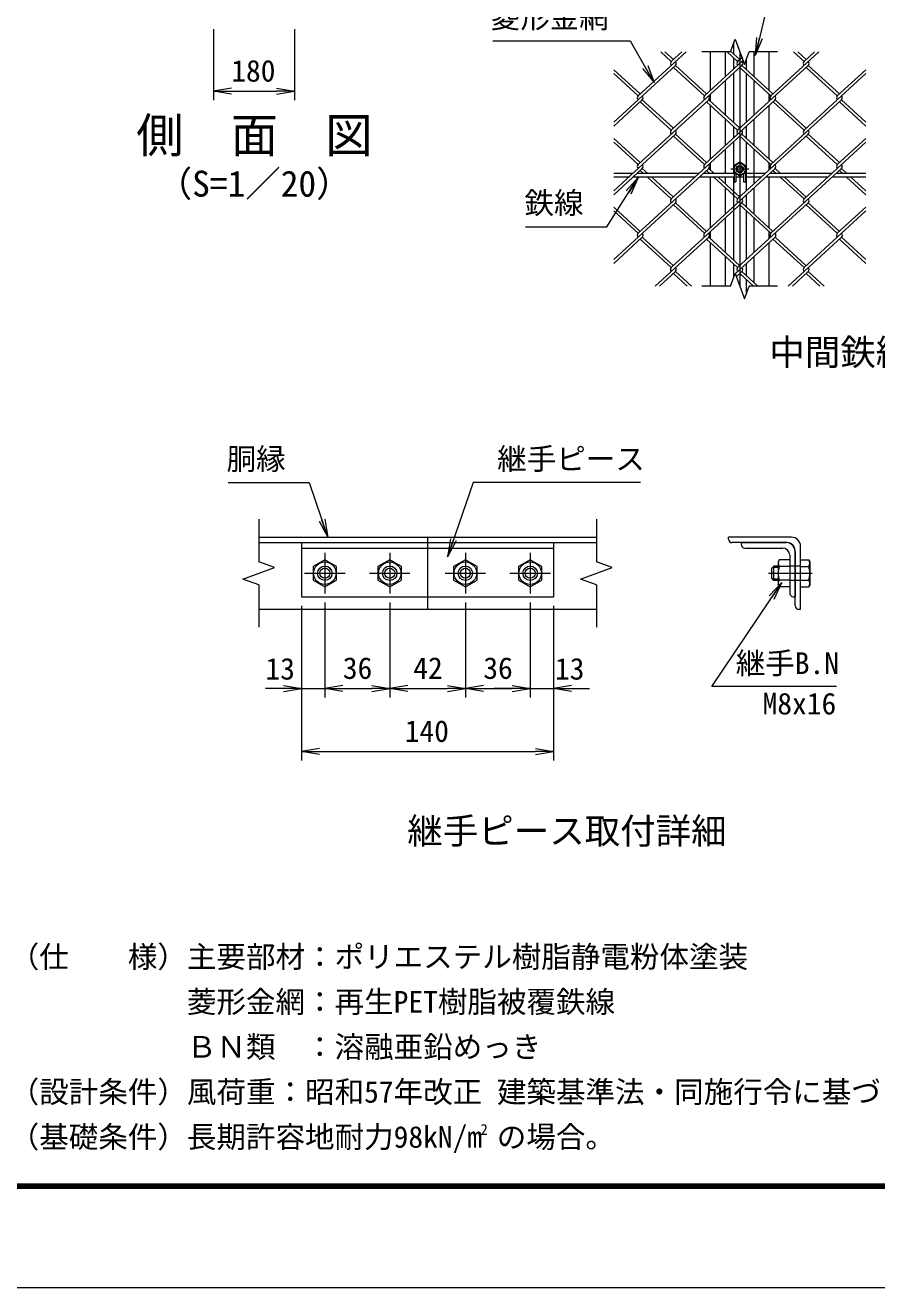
# Model space of a CAD drawing. Units: millimetres, scale not verified, with parts at other scales. Extents: x -4200 to 4200, y -2970 to 2970.
# Drawn here: x -298 to 1593, y -2970 to -167 of the extents above; entities that cross this region are included whole.
import ezdxf
from ezdxf.enums import TextEntityAlignment as Align

# ---------------------------------------------------------------- set-up
doc = ezdxf.new("R2010")
doc.units = ezdxf.units.MM
doc.header["$LTSCALE"] = 20
doc.linetypes.add('DASHED', pattern=[7.5, 6, -1.5])
doc.linetypes.add('USER1', pattern=[50.8, 31.75, -6.35, 6.35, -6.35])
for name, color, linetype, lineweight in [('0-0_D-STR1', 1, 'Continuous', 18), ('0-1_D-BMK', 2, 'USER1', 13), ('0-2_D-STR-DIM', 7, 'Continuous', 9), ('0-3_D-STR3', 3, 'Continuous', 13), ('0-7_D-STR-TXT', 7, 'Continuous', 9), ('0-8_0', 7, 'Continuous', 9), ('0-A_D-STR2', 7, 'Continuous', 9), ('0-B_D-TTL', 7, 'Continuous', 9)]:
    doc.layers.add(name, color=color, linetype=linetype, lineweight=lineweight)
doc.layers.add('0-9_D-TTL-TXT', color=7, linetype='Continuous')
doc.styles.add('ＭＳ ゴシック', font='')
doc.styles.get('ＭＳ ゴシック').set_extended_font_data('MS Gothic')

# ---------------------------------------------------------------- blocks, each defined once
blk = doc.blocks.new('_Open')
at = {"layer": '0-8_0'}
blk.add_line((-20, 3.33), (0, 0), dxfattribs=at)
blk.add_lwpolyline([(-20, -3.33), (0, 0), (-20, 0)], dxfattribs=at)

msp = doc.modelspace()

# ---------------------------------------------------------------- linework, layer by layer
at = {"layer": '0-0_D-STR1'}
for p, q in [((1274.93, -208.46), (1274.93, -230.63)), ((1223.93, -311.7), (1223.93, -226.38)), ((1256.93, -281.46), (1256.93, -226.38)), ((1274.93, -239.31), (1274.93, -264.97)), ((1302.93, -244.29), (1302.93, -264.97)), ((1320.93, -281.46), (1320.93, -226.38)), ((1353.93, -311.7), (1353.93, -226.38)), ((1274.93, -273.65), (1274.93, -383.11)), ((1302.93, -273.65), (1302.93, -383.11)), ((1256.93, -366.62), (1256.93, -290.14)), ((1320.93, -366.62), (1320.93, -290.14)), ((1223.93, -336.38), (1223.93, -320.38)), ((1353.93, -336.38), (1353.93, -320.38)), ((1223.93, -464.18), (1223.93, -345.06)), ((1353.93, -464.18), (1353.93, -345.06)), ((1256.93, -433.94), (1256.93, -375.3)), ((1274.93, -391.79), (1274.93, -417.45)), ((1302.93, -391.79), (1302.93, -417.45)), ((1320.93, -433.94), (1320.93, -375.3)), ((1256.93, -496.38), (1256.93, -442.62)), ((1274.93, -426.13), (1274.93, -496.38)), ((1302.93, -426.13), (1302.93, -535.59)), ((1320.93, -519.1), (1320.93, -442.62)), ((1223.93, -488.86), (1223.93, -472.86)), ((1353.93, -488.86), (1353.93, -472.86)), ((1223.93, -616.66), (1223.93, -504.38)), ((1256.93, -519.1), (1256.93, -504.38)), ((1274.93, -504.38), (1274.93, -688.07)), ((1353.93, -616.66), (1353.93, -504.38)), ((1256.93, -586.42), (1256.93, -527.78)), ((1320.93, -586.42), (1320.93, -527.78)), ((1302.93, -544.27), (1302.93, -569.93)), ((1302.93, -578.61), (1302.93, -688.07)), ((1256.93, -671.58), (1256.93, -595.1)), ((1320.93, -671.58), (1320.93, -595.1)), ((1223.93, -641.34), (1223.93, -625.34)), ((1353.93, -641.34), (1353.93, -625.34)), ((1223.93, -746.38), (1223.93, -650.02)), ((1353.93, -746.38), (1353.93, -650.02)), ((1256.93, -746.38), (1256.93, -680.26)), ((1274.93, -696.75), (1274.93, -728.46)), ((1302.93, -696.75), (1302.93, -722.41)), ((1320.93, -738.9), (1320.93, -680.26)), ((1302.93, -731.09), (1302.93, -764.29)), ((220.51, -1303.73), (970.51, -1303.73)), ((220.51, -1315.73), (970.51, -1315.73)), ((595.51, -1303.73), (595.51, -1315.73)), ((1403.86, -1303.73), (1263.86, -1303.73)), ((1263.86, -1307.73), (1263.86, -1303.73)), ((1393.86, -1315.73), (1271.86, -1315.73)), ((1411.86, -1455.73), (1411.86, -1333.73)), ((1423.86, -1463.73), (1423.86, -1323.73)), ((595.51, -1435.73), (595.51, -1463.73)), ((220.51, -1463.73), (970.51, -1463.73)), ((1419.86, -1463.73), (1423.86, -1463.73))]:
    msp.add_line(p, q, dxfattribs=at)
at = {"layer": '0-0_D-STR1', "color": 4, "linetype": 'DASHED', "lineweight": 13}
msp.add_line((595.51, -1315.73), (595.51, -1435.73), dxfattribs=at)
at = {"layer": '0-0_D-STR1'}
for centre, radius, start, end in [((1271.86, -1307.73), 8, 180, 270), ((1393.86, -1333.73), 18, 0, 90), ((1403.86, -1323.73), 20, 0, 90), ((1419.86, -1455.73), 8, 180, 270)]:
    msp.add_arc(centre, radius, start, end, dxfattribs=at)
at = {"layer": '0-1_D-BMK'}
for p, q in [((1288.93, -226.38), (1288.93, -746.38)), ((1308.93, -486.38), (1268.93, -486.38)), ((367.51, -1338.73), (367.51, -1428.73)), ((511.51, -1338.73), (511.51, -1428.73)), ((679.51, -1338.73), (679.51, -1428.73)), ((823.51, -1338.73), (823.51, -1428.73)), ((322.51, -1383.73), (412.51, -1383.73)), ((466.51, -1383.73), (556.51, -1383.73)), ((634.51, -1383.73), (724.51, -1383.73)), ((778.51, -1383.73), (868.51, -1383.73)), ((1353.06, -1383.73), (1449.86, -1383.73))]:
    msp.add_line(p, q, dxfattribs=at)
at = {"layer": '0-2_D-STR-DIM'}
for p, q in [((120.32, -176.08), (120.32, -333.4)), ((300.32, -176.08), (300.32, -333.4)), ((1268.41, -226.38), (1204.93, -226.38)), ((1372.93, -226.38), (1309.46, -226.38)), ((160.32, -313.4), (260.32, -313.4)), ((1268.41, -746.38), (1204.93, -746.38)), ((1372.93, -746.38), (1309.46, -746.38)), ((220.51, -1263.73), (220.51, -1358.08)), ((970.51, -1263.73), (970.51, -1358.08)), ((935.27, -1396.56), (1005.74, -1370.91)), ((1005.74, -1370.91), (970.51, -1358.08)), ((970.51, -1409.38), (935.27, -1396.56)), ((220.51, -1409.38), (220.51, -1503.73)), ((970.51, -1409.38), (970.51, -1503.73)), ((315.51, -1455.73), (315.51, -1799.45)), ((315.51, -1455.73), (315.51, -1659.45)), ((367.51, -1448.73), (367.51, -1659.45)), ((367.51, -1448.73), (367.51, -1659.45)), ((511.51, -1448.73), (511.51, -1659.45)), ((511.51, -1448.73), (511.51, -1659.45)), ((679.51, -1448.73), (679.51, -1659.45)), ((679.51, -1448.73), (679.51, -1659.45)), ((823.51, -1448.73), (823.51, -1659.45)), ((823.51, -1448.73), (823.51, -1659.45)), ((875.51, -1455.73), (875.51, -1799.45)), ((875.51, -1455.73), (875.51, -1659.45)), ((275.51, -1639.45), (235.51, -1639.45)), ((315.51, -1639.45), (367.51, -1639.45)), ((407.51, -1639.45), (471.51, -1639.45)), ((407.51, -1639.45), (447.51, -1639.45)), ((551.51, -1639.45), (639.51, -1639.45)), ((719.51, -1639.45), (783.51, -1639.45)), ((783.51, -1639.45), (743.51, -1639.45)), ((823.51, -1639.45), (875.51, -1639.45)), ((915.51, -1639.45), (955.51, -1639.45)), ((355.51, -1779.45), (835.51, -1779.45))]:
    msp.add_line(p, q, dxfattribs=at)
for points in [[(1268.41, -226.38), (1278.67, -198.19), (1299.2, -254.57), (1309.46, -226.38)], [(1268.41, -746.38), (1278.67, -718.19), (1299.2, -774.57), (1309.46, -746.38)], [(220.51, -1409.38), (185.27, -1396.56), (255.74, -1370.91), (220.51, -1358.08)]]:
    msp.add_lwpolyline(points, dxfattribs=at)
at = {"layer": '0-3_D-STR3'}
for p, q in [((1288.93, -471.37), (1275.93, -478.87)), ((1301.93, -478.87), (1288.93, -471.37)), ((1050.82, -496.38), (1008.93, -496.38)), ((1042.09, -504.38), (1008.93, -504.38)), ((1189.54, -504.38), (1051.56, -504.38)), ((1198.27, -496.38), (1060.29, -496.38)), ((1276.43, -504.38), (1199.02, -504.38)), ((1276.43, -496.38), (1207.75, -496.38)), ((1275.93, -478.87), (1275.93, -493.88)), ((1275.93, -493.88), (1288.93, -501.39)), ((1276.43, -494.17), (1276.43, -514.38)), ((1280.43, -496.48), (1280.43, -514.38)), ((1297.43, -504.38), (1280.43, -504.38)), ((1288.93, -501.39), (1301.93, -493.88)), ((1297.43, -496.48), (1297.43, -514.38)), ((1301.43, -494.17), (1301.43, -514.38)), ((1345.73, -496.38), (1301.43, -496.38)), ((1337, -504.38), (1301.43, -504.38)), ((1301.93, -493.88), (1301.93, -478.87)), ((1484.45, -504.38), (1346.47, -504.38)), ((1493.18, -496.38), (1355.2, -496.38)), ((1568.93, -504.38), (1493.93, -504.38)), ((1568.93, -496.38), (1502.66, -496.38)), ((1276.43, -514.38), (1280.43, -514.38)), ((1297.43, -514.38), (1301.43, -514.38)), ((315.51, -1315.73), (875.51, -1315.73)), ((315.51, -1315.73), (315.51, -1435.73)), ((875.51, -1315.73), (875.51, -1435.73)), ((1291.86, -1315.73), (1291.86, -1319.73)), ((1291.86, -1315.73), (1391.86, -1315.73)), ((315.51, -1327.73), (875.51, -1327.73)), ((1299.86, -1327.73), (1383.86, -1327.73)), ((1399.86, -1343.73), (1399.86, -1427.73)), ((1411.86, -1335.73), (1411.86, -1435.73)), ((367.51, -1353.71), (341.51, -1368.72)), ((341.51, -1368.72), (341.51, -1398.74)), ((393.51, -1368.72), (367.51, -1353.71)), ((393.51, -1398.74), (393.51, -1368.72)), ((511.51, -1353.71), (485.51, -1368.72)), ((485.51, -1368.72), (485.51, -1398.74)), ((537.51, -1368.72), (511.51, -1353.71)), ((537.51, -1398.74), (537.51, -1368.72)), ((679.51, -1353.71), (653.51, -1368.72)), ((653.51, -1368.72), (653.51, -1398.74)), ((705.51, -1368.72), (679.51, -1353.71)), ((705.51, -1398.74), (705.51, -1368.72)), ((823.51, -1353.71), (797.51, -1368.72)), ((797.51, -1368.72), (797.51, -1398.74)), ((849.51, -1368.72), (823.51, -1353.71)), ((849.51, -1398.74), (849.51, -1368.72)), ((1359.86, -1394.93), (1359.86, -1372.53)), ((1373.86, -1370.73), (1361.66, -1370.73)), ((1373.86, -1367.73), (1364.66, -1367.73)), ((1373.86, -1358.73), (1373.86, -1408.73)), ((1399.86, -1368.72), (1376.76, -1368.72)), ((1399.86, -1353.71), (1399.86, -1413.76)), ((1423.86, -1367.73), (1399.86, -1367.73)), ((1423.86, -1413.76), (1423.86, -1353.71)), ((1423.86, -1353.71), (1442.28, -1353.71)), ((1423.86, -1368.72), (1442.28, -1368.72)), ((1445.06, -1358.53), (1442.28, -1353.71)), ((1445.06, -1408.93), (1445.06, -1358.53)), ((341.51, -1398.74), (367.51, -1413.76)), ((367.51, -1413.76), (393.51, -1398.74)), ((485.51, -1398.74), (511.51, -1413.76)), ((511.51, -1413.76), (537.51, -1398.74)), ((653.51, -1398.74), (679.51, -1413.76)), ((679.51, -1413.76), (705.51, -1398.74)), ((797.51, -1398.74), (823.51, -1413.76)), ((823.51, -1413.76), (849.51, -1398.74)), ((1364.66, -1399.73), (1359.86, -1394.93)), ((1373.86, -1396.73), (1361.66, -1396.73)), ((1373.86, -1399.73), (1364.66, -1399.73)), ((1399.86, -1398.74), (1376.76, -1398.74)), ((1423.86, -1399.73), (1399.86, -1399.73)), ((1423.86, -1398.74), (1442.28, -1398.74)), ((1423.86, -1413.76), (1442.28, -1413.76)), ((1445.06, -1408.93), (1442.28, -1413.76)), ((315.51, -1435.73), (875.51, -1435.73)), ((1407.86, -1435.73), (1411.86, -1435.73))]:
    msp.add_line(p, q, dxfattribs=at)
for points in [[(1364.66, -1399.73), (1364.66, -1367.73), (1359.86, -1372.53)], [(1399.86, -1353.71), (1376.76, -1353.71), (1373.86, -1358.73)], [(1399.86, -1413.76), (1376.76, -1413.76), (1373.86, -1408.73)]]:
    msp.add_lwpolyline(points, dxfattribs=at)
for centre, radius in [((1288.93, -486.38), 12.5), ((1288.93, -486.38), 8), ((1288.93, -486.38), 5.6), ((367.51, -1383.73), 25), ((367.51, -1383.73), 16), ((367.51, -1383.73), 11.2), ((511.51, -1383.73), 25), ((511.51, -1383.73), 16), ((511.51, -1383.73), 11.2), ((679.51, -1383.73), 25), ((679.51, -1383.73), 16), ((679.51, -1383.73), 11.2), ((823.51, -1383.73), 25), ((823.51, -1383.73), 16), ((823.51, -1383.73), 11.2)]:
    msp.add_circle(centre, radius, dxfattribs=at)
for centre, radius, start, end in [((1391.86, -1335.73), 20, 0, 90), ((1299.86, -1319.73), 8, 180, 270), ((1383.86, -1343.73), 16, 0, 90), ((1387.73, -1361.22), 13.29, 145.61585, 214.38416), ((1424.12, -1383.73), 49.68, 162.4121, 197.5879), ((1431.31, -1361.22), 13.29, 325.61585, 34.38415), ((1394.92, -1383.73), 49.68, 342.4121, 17.5879), ((1387.73, -1406.25), 13.29, 145.61586, 214.38414), ((1431.31, -1406.25), 13.29, 325.61585, 34.38415), ((1407.86, -1427.73), 8, 180, 270)]:
    msp.add_arc(centre, radius, start, end, dxfattribs=at)
at = {"layer": '0-7_D-STR-TXT'}
for points in [[(1529.65, -114.5), (1352.33, -114.5), (1323.53, -232.54)], [(740.39, -201.77), (1045.88, -201.77), (1097.57, -292.71)], [(813.12, -614.35), (993.99, -614.35), (1062.89, -506.06)], [(152.79, -1182.39), (332.39, -1182.39), (373.27, -1301.84)], [(1068.28, -1182.39), (697.05, -1182.39), (640.7, -1345.6)], [(1504.13, -1635.21), (1226.81, -1635.21), (1381, -1406.24)]]:
    msp.add_lwpolyline(points, dxfattribs=at)
at = {"layer": '0-A_D-STR2'}
for p, q in [((1169.6, -226.38), (1063.01, -324.04)), ((1136.74, -247.8), (1113.36, -226.38)), ((1141.48, -243.46), (1122.84, -226.38)), ((1160.36, -226.38), (1136.86, -247.91)), ((1295.97, -245.7), (1210.47, -324.04)), ((1284.2, -247.8), (1260.82, -226.38)), ((1288.93, -243.46), (1268.88, -225.09)), ((1293.6, -239.19), (1284.2, -247.8)), ((1464.51, -226.38), (1357.93, -324.04)), ((1431.65, -247.8), (1408.27, -226.38)), ((1436.39, -243.46), (1417.75, -226.38)), ((1455.03, -226.38), (1431.65, -247.8)), ((1146.22, -256.48), (1008.93, -382.28)), ((1067.75, -319.7), (1008.93, -265.8)), ((1063.01, -324.04), (1008.93, -274.49)), ((1293.67, -256.48), (1136.74, -400.28)), ((1210.47, -324.04), (1141.48, -260.82)), ((1215.21, -319.7), (1146.22, -256.48)), ((1441.13, -256.48), (1284.2, -400.28)), ((1357.93, -324.04), (1288.93, -260.82)), ((1362.66, -319.7), (1293.67, -256.48)), ((1568.93, -274.49), (1431.65, -400.28)), ((1505.38, -324.04), (1436.39, -260.82)), ((1510.12, -319.7), (1441.13, -256.48)), ((1568.93, -265.8), (1505.38, -324.04)), ((1072.49, -332.72), (1008.93, -390.96)), ((1219.94, -332.72), (1063.01, -476.52)), ((1141.48, -395.94), (1072.49, -332.72)), ((1367.4, -332.72), (1210.47, -476.52)), ((1288.93, -395.94), (1219.94, -332.72)), ((1514.85, -332.72), (1357.93, -476.52)), ((1436.39, -395.94), (1367.4, -332.72)), ((1568.93, -382.28), (1514.85, -332.72)), ((1136.74, -400.28), (1067.75, -337.06)), ((1284.2, -400.28), (1215.21, -337.06)), ((1431.65, -400.28), (1363.08, -337.44)), ((1568.93, -390.96), (1510.12, -337.06)), ((1146.22, -408.96), (1008.93, -534.76)), ((1067.75, -472.18), (1008.93, -418.28)), ((1293.67, -408.96), (1136.74, -552.76)), ((1210.47, -476.52), (1141.48, -413.3)), ((1215.21, -472.18), (1146.22, -408.96)), ((1441.13, -408.96), (1284.2, -552.76)), ((1357.93, -476.52), (1288.93, -413.3)), ((1362.66, -472.18), (1293.67, -408.96)), ((1505.38, -476.52), (1436.39, -413.3)), ((1510.12, -472.18), (1441.13, -408.96)), ((1568.93, -418.28), (1505.38, -476.52)), ((1063.01, -476.52), (1008.93, -426.96)), ((1568.93, -426.96), (1431.65, -552.76)), ((1072.49, -485.2), (1008.93, -543.44)), ((1219.94, -485.2), (1063.01, -629)), ((1075.21, -496.38), (1067.75, -489.54)), ((1084.68, -496.38), (1072.49, -485.2)), ((1136.74, -552.76), (1083.94, -504.38)), ((1141.48, -548.42), (1093.42, -504.38)), ((1367.4, -485.2), (1210.47, -629)), ((1222.67, -496.38), (1215.21, -489.54)), ((1232.14, -496.38), (1219.94, -485.2)), ((1284.2, -552.76), (1231.4, -504.38)), ((1288.93, -548.42), (1240.87, -504.38)), ((1514.85, -485.2), (1357.93, -629)), ((1370.12, -496.38), (1362.66, -489.54)), ((1379.6, -496.38), (1367.4, -485.2)), ((1431.65, -552.76), (1378.85, -504.38)), ((1436.39, -548.42), (1388.33, -504.38)), ((1517.58, -496.38), (1510.12, -489.54)), ((1527.05, -496.38), (1514.85, -485.2)), ((1568.93, -543.44), (1526.31, -504.38)), ((1568.93, -534.76), (1535.78, -504.38)), ((1146.22, -561.44), (1008.93, -687.24)), ((1067.75, -624.66), (1008.93, -570.76)), ((1063.01, -629), (1008.93, -579.44)), ((1293.67, -561.44), (1136.74, -705.24)), ((1210.47, -629), (1141.48, -565.78)), ((1215.21, -624.66), (1146.22, -561.44)), ((1441.13, -561.44), (1284.2, -705.24)), ((1357.93, -629), (1288.93, -565.78)), ((1362.66, -624.66), (1293.67, -561.44)), ((1568.93, -579.44), (1431.65, -705.24)), ((1505.38, -629), (1436.39, -565.78)), ((1510.12, -624.66), (1441.13, -561.44)), ((1568.93, -570.76), (1505.38, -629)), ((1072.49, -637.68), (1008.93, -695.92)), ((1136.74, -705.24), (1067.75, -642.02)), ((1141.48, -700.9), (1072.49, -637.68)), ((1219.94, -637.68), (1101.32, -746.38)), ((1284.2, -705.24), (1215.21, -642.02)), ((1288.93, -700.9), (1219.94, -637.68)), ((1367.4, -637.68), (1278.89, -718.78)), ((1431.65, -705.24), (1362.66, -642.02)), ((1436.39, -700.9), (1367.4, -637.68)), ((1514.85, -637.68), (1396.23, -746.38)), ((1568.93, -695.92), (1510.12, -642.02)), ((1568.93, -687.24), (1514.85, -637.68)), ((1146.22, -713.92), (1110.79, -746.38)), ((1172.16, -746.38), (1141.48, -718.26)), ((1181.64, -746.38), (1146.22, -713.92)), ((1293.67, -713.92), (1281.26, -725.29)), ((1319.62, -746.38), (1288.93, -718.26)), ((1329.09, -746.38), (1293.67, -713.92)), ((1441.13, -713.92), (1405.71, -746.38)), ((1467.07, -746.38), (1436.39, -718.26)), ((1476.55, -746.38), (1441.13, -713.92))]:
    msp.add_line(p, q, dxfattribs=at)
for centre, start, end in [((1141.59, -252.26), 137.5, 222.5), ((1141.59, -252.26), 317.5, 42.5), ((1289.04, -252.26), 137.5, 222.5), ((1289.04, -252.26), 317.5, 42.5), ((1436.5, -252.26), 137.5, 222.5), ((1436.5, -252.26), 317.5, 42.5), ((1067.75, -328.38), 137.5, 222.5), ((1067.75, -328.38), 317.5, 42.5), ((1215.21, -328.38), 137.5, 222.5), ((1215.21, -328.38), 317.5, 42.5), ((1362.66, -328.38), 137.5, 222.5), ((1362.66, -328.38), 317.5, 42.5), ((1510.22, -328.5), 137.5, 222.5), ((1510.22, -328.5), 317.5, 42.5), ((1141.47, -404.63), 137.5, 222.5), ((1141.47, -404.63), 317.5, 42.5), ((1288.92, -404.63), 137.5, 222.5), ((1288.92, -404.63), 317.5, 42.5), ((1436.38, -404.63), 137.5, 222.5), ((1436.38, -404.63), 317.5, 42.5), ((1067.75, -480.86), 137.5, 222.5), ((1067.75, -480.86), 317.5, 42.5), ((1215.21, -480.86), 137.5, 222.5), ((1215.21, -480.86), 317.5, 42.5), ((1362.66, -480.86), 137.5, 222.5), ((1362.66, -480.86), 317.5, 42.5), ((1510.22, -480.98), 137.5, 222.5), ((1510.22, -480.98), 317.5, 42.5), ((1141.47, -557.11), 137.5, 222.5), ((1141.47, -557.11), 317.5, 42.5), ((1289.05, -557.21), 137.5, 222.5), ((1289.05, -557.21), 317.5, 42.5), ((1436.51, -557.21), 137.5, 222.5), ((1436.51, -557.21), 317.5, 42.5), ((1067.87, -633.45), 137.5, 222.5), ((1067.87, -633.45), 317.5, 42.5), ((1215.33, -633.45), 137.5, 222.5), ((1215.33, -633.45), 317.5, 42.5), ((1362.78, -633.45), 137.5, 222.5), ((1362.78, -633.45), 317.5, 42.5), ((1510.34, -633.57), 137.5, 222.5), ((1510.34, -633.57), 317.5, 42.5), ((1141.47, -709.59), 137.5, 222.5), ((1141.47, -709.59), 317.5, 42.5), ((1289.05, -709.69), 137.5, 222.5), ((1289.05, -709.69), 317.5, 42.5), ((1436.51, -709.69), 137.5, 222.5), ((1436.51, -709.69), 317.5, 42.5)]:
    msp.add_arc(centre, 6.42, start, end, dxfattribs=at)
at = {"layer": '0-B_D-TTL', "color": 2, "lineweight": 18}
msp.add_lwpolyline([(-4200, 2970), (4200, 2970), (4200, -2970), (-4200, -2970)], close=True, dxfattribs=at)
at = {"layer": '0-B_D-TTL'}
for points in [[(-3930, 2750), (3930, 2750), (3930, -2750), (-3930, -2750)], [(-3927.5, 2747.5), (3927.5, 2747.5), (3927.5, -2747.5), (-3927.5, -2747.5)], [(-3925, 2745), (3925, 2745), (3925, -2745), (-3925, -2745)], [(-3922.5, 2742.5), (3922.5, 2742.5), (3922.5, -2742.5), (-3922.5, -2742.5)], [(-3920, 2740), (3920, 2740), (3920, -2740), (-3920, -2740)]]:
    msp.add_lwpolyline(points, close=True, dxfattribs=at)

# ---------------------------------------------------------------- block references
at = {"layer": '0-2_D-STR-DIM', "xscale": 2, "yscale": 2, "rotation": 180}
for p in [(120.32, -313.4), (367.51, -1639.45), (367.51, -1639.45), (511.51, -1639.45), (679.51, -1639.45), (875.51, -1639.45), (315.51, -1779.45)]:
    msp.add_blockref('_Open', p, dxfattribs=at)
at = {"layer": '0-2_D-STR-DIM', "xscale": 2, "yscale": 2}
for p in [(300.32, -313.4), (315.51, -1639.45), (511.51, -1639.45), (679.51, -1639.45), (823.51, -1639.45), (823.51, -1639.45), (875.51, -1779.45)]:
    msp.add_blockref('_Open', p, dxfattribs=at)
at = {"layer": '0-7_D-STR-TXT', "xscale": 2, "yscale": 2}
for p, rotation in [((1323.05, -234.48), 256.28935), ((1098.56, -294.45), 299.61327), ((1063.96, -504.38), 57.53248), ((373.92, -1303.73), 288.89188), ((640.04, -1347.49), 250.94989), ((1382.11, -1404.58), 56.0438)]:
    msp.add_blockref('_Open', p, dxfattribs=dict(at, rotation=rotation))

# ---------------------------------------------------------------- texts
at = {"layer": '0-2_D-STR-DIM', "style": 'ＭＳ ゴシック'}
for s, p in [('180', (159.67, -306.65)), ('13', (235.59, -1634.25)), ('36', (407.41, -1632.7)), ('42', (563.78, -1632.7)), ('36', (719.41, -1632.7)), ('13', (878.51, -1634.25)), ('140', (544.86, -1772.7))]:
    msp.add_text(s, height=48.09, dxfattribs=at).set_placement(p, align=Align.BOTTOM_LEFT)
at = {"layer": '0-7_D-STR-TXT', "style": 'ＭＳ ゴシック'}
for s, p in [('菱形金網', (735.57, -187.53)), ('鉄線', (810.83, -599.99)), ('胴縁', (149.23, -1168.41)), ('継手ピース', (750.26, -1168.28)), ('継手B.N', (1280.02, -1621.86)), ('M8x16', (1339.65, -1711.61))]:
    msp.add_text(s, height=48.09, dxfattribs=at).set_placement(p, align=Align.BOTTOM_LEFT)
at = {"layer": '0-9_D-TTL-TXT', "style": 'ＭＳ ゴシック'}
for s, height, p in [('側\u3000面\u3000図', 76.98, (-51.44, -473.02)), ('（S=1／20）', 57.77, (-5.95, -565)), ('中間鉄線取付詳細', 57.77, (1354.71, -939.29)), ('継手ピース取付詳細', 57.77, (550.54, -2002.05)), ('（仕\u3000\u3000様）主要部材：ポリエステル樹脂静電粉体塗装', 48.09, (-332.45, -2273.6)), ('\u3000\u3000\u3000\u3000\u3000\u3000菱形金網：再生PET樹脂被覆鉄線', 48.09, (-332.45, -2373.6)), ('\u3000\u3000\u3000\u3000\u3000\u3000ＢＮ類\u3000：溶融亜鉛めっき', 48.09, (-332.45, -2473.6)), ('（設計条件）風荷重：昭和57年改正 建築基準法・同施行令に基づく風圧力に準拠。', 48.09, (-332.45, -2573.6)), ('（基礎条件）長期許容地耐力98kN/m の場合。', 48.09, (-332.45, -2673.6)), ('2', 24.05, (713.02, -2637.79))]:
    msp.add_text(s, height=height, dxfattribs=at).set_placement(p, align=Align.BOTTOM_LEFT)

doc.saveas('drawing.dxf')
